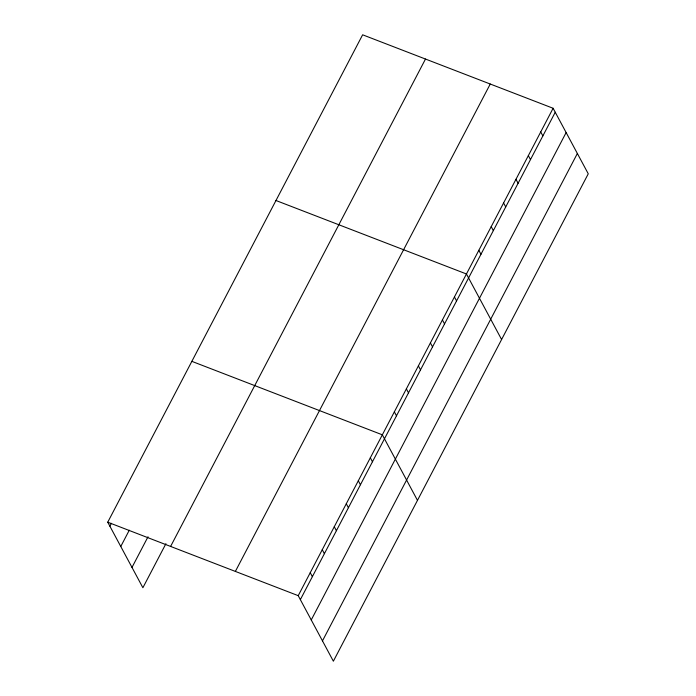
<?xml version="1.0" encoding="UTF-8"?>
<svg xmlns="http://www.w3.org/2000/svg" width="696" height="696" viewBox="0 0 696 696"><rect width="100%" height="100%" fill="white"/><g stroke="black" fill="none" stroke-linecap="round" stroke-linejoin="round"><path stroke-width="1.04" d="M107.741 522.191L362.633 34.8L553.111 108.272L588.259 173.809L333.367 661.2L298.227 595.663L107.741 522.191L142.889 587.728L165.918 543.689M109.872 526.167L111.377 523.296M120.773 546.482L129.282 530.204M131.996 567.414L148.013 536.781M170.607 546.438L425.491 59.047M235.37 571.416L490.254 84.025M298.227 595.663L553.111 108.272M300.359 599.63L555.243 112.247M311.251 619.953L566.135 132.562M322.474 640.885L577.358 153.494M275.973 200.509L466.45 273.98L501.598 339.526M191.861 361.355L382.339 434.817L417.478 500.363M540.731 131.944L542.863 135.92M528.351 155.617L530.482 159.593M515.971 179.29L518.102 183.266M503.591 202.962L505.722 206.938M491.211 226.635L493.342 230.611M478.831 250.308L480.962 254.284M454.436 296.957L456.567 300.933M442.421 319.934L444.553 323.91M430.406 342.91L432.538 346.886M418.392 365.887L420.514 369.863M406.368 388.864L408.5 392.84M394.354 411.841L396.485 415.816M370.324 457.794L372.456 461.77M358.31 480.771L360.441 484.747M346.295 503.756L348.426 507.723M334.271 526.733L336.403 530.7M322.257 549.71L324.388 553.677M310.242 572.686L312.374 576.653"/></g></svg>
